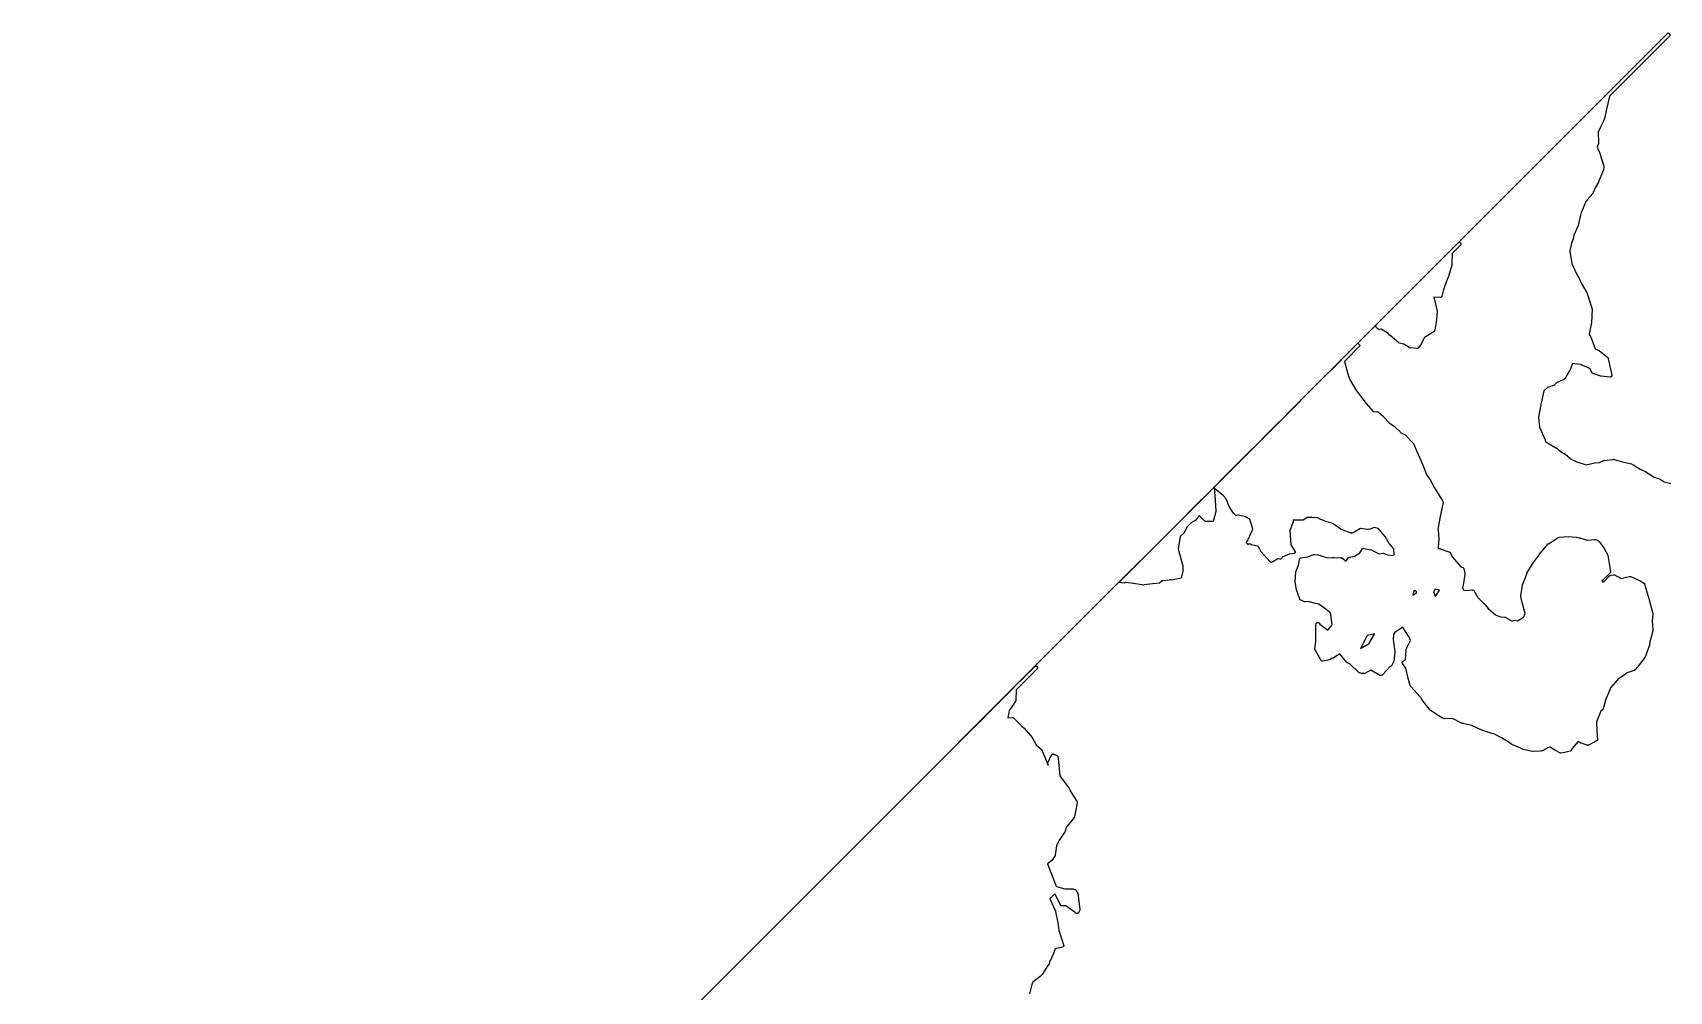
# Model space of a CAD drawing. Header units: millimetres. Extents: x 0 to 600, y 0 to 900.
# Drawn here: x 382.2 to 455.8, y 743.7 to 786.7 of the extents above; entities that cross this region are included whole.
import ezdxf

# ---------------------------------------------------------------- set-up
doc = ezdxf.new("R2010")
doc.units = ezdxf.units.MM
doc.layers.add('CORTE', color=1, linetype='Continuous')
doc.layers.add('GRABADO', color=5, linetype='Continuous')

msp = doc.modelspace()

# ---------------------------------------------------------------- linework, layer by layer
at = {"layer": 'CORTE'}
msp.add_lwpolyline([(385.377, 716.387), (431.51, 762.52), (431.51, 762.52), (431.615, 762.625), (431.709, 762.719), (431.732, 762.742), (432.239, 763.249), (432.939, 763.949), (433.552, 764.562), (433.842, 764.852), (434.343, 765.353), (435.174, 766.184), (435.888, 766.898), (436.096, 767.106), (436.452, 767.462), (437.085, 768.095), (437.091, 768.101), (437.091, 768.101), (437.378, 768.388), (437.378, 768.388), (437.519, 768.529), (437.817, 768.827), (437.817, 768.827), (438.069, 769.079), (438.178, 769.188), (438.289, 769.299), (438.289, 769.299), (438.86, 769.87), (439.53, 770.54), (440.093, 771.103), (440.868, 771.878), (441.206, 772.216), (455.731, 786.741), (455.837, 786.635), (453.089, 783.886), (452.982, 783.363), (452.981, 783.362), (452.864, 782.886), (452.863, 782.883), (452.825, 782.767), (452.823, 782.762), (452.705, 782.526), (452.591, 782.278), (452.6, 781.787), (452.6, 781.782), (452.599, 781.773), (452.597, 781.766), (452.545, 781.605), (452.588, 781.486), (452.663, 781.321), (452.665, 781.317), (452.667, 781.31), (452.833, 780.74), (452.835, 780.732), (452.836, 780.722), (452.836, 780.718), (452.836, 780.713), (452.82, 780.577), (452.82, 780.569), (452.816, 780.556), (452.813, 780.551), (452.774, 780.475), (452.597, 780.036), (452.595, 780.031), (452.45, 779.773), (452.352, 779.537), (452.349, 779.53), (452.346, 779.525), (452.343, 779.521), (452.096, 779.227), (452.022, 779.119), (451.845, 778.723), (451.823, 778.656), (451.823, 778.655), (451.787, 778.543), (451.663, 778.023), (451.661, 778.019), (451.66, 778.015), (451.493, 777.625), (451.463, 777.488), (451.461, 777.482), (451.381, 777.28), (451.313, 776.917), (451.401, 776.362), (451.61, 775.906), (451.72, 775.718), (451.723, 775.713), (451.791, 775.544), (452.064, 775.085), (452.067, 775.079), (452.07, 775.071), (452.257, 774.512), (452.311, 774.317), (452.312, 774.307), (452.312, 774.299), (452.281, 773.723), (452.28, 773.719), (452.184, 773.198), (452.271, 773.025), (452.273, 773.02), (452.443, 772.539), (452.614, 772.465), (452.615, 772.465), (452.624, 772.461), (452.631, 772.455), (453.016, 772.138), (453.021, 772.132), (453.027, 772.125), (453.032, 772.118), (453.036, 772.109), (453.038, 772.101), (453.197, 771.348), (453.198, 771.34), (453.198, 771.333), (453.198, 771.33), (453.197, 771.322), (453.195, 771.314), (453.193, 771.307), (453.19, 771.3), (453.185, 771.292), (453.181, 771.288), (453.176, 771.282), (453.17, 771.277), (453.166, 771.273), (453.158, 771.268), (453.151, 771.265), (453.142, 771.262), (453.131, 771.26), (453.125, 771.26), (453.119, 771.26), (452.717, 771.303), (452.709, 771.304), (452.349, 771.422), (452.345, 771.424), (452.34, 771.426), (452.333, 771.431), (452.326, 771.436), (452.319, 771.443), (452.314, 771.45), (452.31, 771.455), (452.207, 771.646), (451.785, 771.834), (451.782, 771.835), (451.433, 771.875), (451.361, 771.664), (451.359, 771.658), (451.356, 771.653), (451.122, 771.232), (451.118, 771.225), (451.11, 771.217), (451.06, 771.17), (451.055, 771.167), (451.052, 771.164), (451.046, 771.161), (450.707, 771.006), (450.603, 770.896), (450.598, 770.891), (450.594, 770.888), (450.588, 770.884), (450.578, 770.879), (450.572, 770.878), (450.308, 770.801), (450.146, 770.646), (450.027, 770.097), (450.025, 770.09), (450.012, 770.059), (450.003, 770.015), (449.902, 769.454), (449.952, 769.016), (450.202, 768.439), (450.204, 768.433), (450.206, 768.426), (450.207, 768.421), (450.217, 768.348), (450.232, 768.345), (450.238, 768.343), (450.245, 768.34), (450.375, 768.269), (450.376, 768.269), (450.712, 768.071), (450.72, 768.066), (450.811, 767.975), (451.184, 767.733), (451.186, 767.731), (451.189, 767.729), (451.372, 767.567), (451.63, 767.459), (452.051, 767.314), (452.439, 767.402), (452.444, 767.403), (452.652, 767.424), (452.834, 767.506), (452.843, 767.509), (452.851, 767.511), (453.254, 767.565), (453.257, 767.565), (453.264, 767.567), (453.272, 767.568), (453.284, 767.568), (453.292, 767.566), (453.304, 767.563), (453.735, 767.437), (454.079, 767.358), (454.084, 767.356), (454.092, 767.353), (454.191, 767.301), (454.193, 767.3), (454.48, 767.123), (454.644, 767.045), (454.728, 767.014), (454.736, 767.011), (455.109, 766.771), (455.37, 766.671), (455.373, 766.67), (455.378, 766.668), (455.558, 766.557), (455.849, 766.474)], dxfattribs=at)
at = {"layer": 'GRABADO'}
for points in [[(445.999, 776.294), (445.847, 775.787), (445.845, 775.783), (445.82, 775.721), (445.819, 775.72), (445.755, 775.58), (445.624, 775.188), (445.553, 774.892), (445.551, 774.886), (445.548, 774.879), (445.545, 774.874), (445.542, 774.869), (445.537, 774.862), (445.529, 774.855), (445.521, 774.849), (445.512, 774.843), (445.497, 774.838), (445.486, 774.837), (445.48, 774.837), (445.188, 774.852), (445.347, 774.232), (445.348, 774.227), (445.35, 774.216), (445.349, 774.209), (445.333, 774.017), (445.333, 774.016), (445.297, 773.735), (445.237, 773.367), (445.235, 773.356), (445.229, 773.344), (445.226, 773.338), (445.22, 773.331), (445.214, 773.325), (445.208, 773.32), (445.204, 773.317), (444.919, 773.138), (444.769, 773.04), (444.588, 772.692), (444.585, 772.687), (444.499, 772.576), (444.494, 772.57), (444.484, 772.562), (444.477, 772.557), (444.471, 772.555), (444.464, 772.552), (444.458, 772.55), (444.449, 772.549), (444.442, 772.548), (444.437, 772.548), (444.102, 772.58), (444.092, 772.582), (444.083, 772.586), (444.081, 772.586), (444.076, 772.589), (443.836, 772.737), (443.636, 772.793), (443.626, 772.797), (443.62, 772.801), (443.615, 772.804), (443.222, 773.132), (443.219, 773.134), (443.133, 773.221), (442.816, 773.414), (442.733, 773.408), (442.73, 773.408), (442.722, 773.408), (442.712, 773.41), (442.703, 773.412), (442.695, 773.416), (442.686, 773.421), (442.679, 773.427), (442.598, 773.508), (442.595, 773.512), (442.593, 773.515), (442.588, 773.522), (442.584, 773.531), (442.581, 773.541), (442.579, 773.55), (442.579, 773.557), (442.579, 773.568), (442.582, 773.579), (442.584, 773.586), (442.587, 773.593), (442.592, 773.601), (442.596, 773.605), (442.599, 773.609), (446.338, 777.348), (446.444, 777.242), (446.019, 776.817), (446.001, 776.309), (446.001, 776.304), (446, 776.299), (445.999, 776.294)], [(454.675, 761.956), (454.762, 761.656), (454.895, 761.198), (454.896, 761.197), (455.041, 760.634), (455.042, 760.624), (455.042, 760.614), (455.011, 760.301), (455.046, 759.881), (455.046, 759.873), (455.045, 759.864), (455.044, 759.86), (454.916, 759.351), (454.914, 759.346), (454.888, 759.279), (454.887, 759.192), (454.887, 759.187), (454.885, 759.177), (454.707, 758.704), (454.705, 758.699), (454.701, 758.692), (454.699, 758.689), (454.594, 758.542), (454.593, 758.541), (454.379, 758.262), (454.377, 758.26), (454.227, 758.095), (454.222, 758.09), (454.216, 758.085), (454.211, 758.082), (454.206, 758.079), (454.2, 758.077), (453.89, 757.969), (453.82, 757.914), (453.471, 757.676), (453.451, 757.649), (453.14, 757.296), (453.106, 757.206), (453.106, 757.205), (452.933, 756.785), (452.81, 756.345), (452.808, 756.337), (452.801, 756.324), (452.798, 756.32), (452.794, 756.314), (452.787, 756.307), (452.782, 756.304), (452.702, 756.243), (452.534, 755.839), (452.506, 755.753), (452.53, 755.379), (452.556, 754.975), (452.556, 754.972), (452.555, 754.961), (452.552, 754.948), (452.547, 754.937), (452.541, 754.927), (452.534, 754.919), (452.528, 754.914), (452.522, 754.909), (452.516, 754.906), (452.147, 754.716), (452.142, 754.714), (452.14, 754.713), (452.133, 754.711), (452.12, 754.709), (452.108, 754.71), (452.099, 754.711), (452.094, 754.713), (451.816, 754.801), (451.81, 754.804), (451.805, 754.806), (451.683, 754.879), (451.42, 754.574), (451.375, 754.488), (451.372, 754.482), (451.367, 754.476), (451.363, 754.471), (451.356, 754.465), (451.35, 754.461), (451.344, 754.457), (451.336, 754.453), (451.071, 754.382), (451.066, 754.38), (450.909, 754.359), (450.905, 754.358), (450.901, 754.358), (450.89, 754.358), (450.876, 754.362), (450.867, 754.366), (450.639, 754.493), (450.427, 754.628), (450.314, 754.599), (450.078, 754.468), (450.074, 754.466), (450.065, 754.462), (450.058, 754.46), (449.987, 754.448), (449.983, 754.447), (449.627, 754.426), (449.619, 754.426), (449.612, 754.427), (449.609, 754.427), (449.215, 754.527), (449.208, 754.529), (449.155, 754.553), (449.062, 754.595), (448.705, 754.75), (448.698, 754.753), (448.537, 754.863), (448.236, 755.05), (447.927, 755.215), (447.806, 755.246), (447.804, 755.246), (447.618, 755.305), (447.617, 755.305), (447.357, 755.394), (447.355, 755.395), (447.191, 755.463), (447.188, 755.464), (446.904, 755.606), (446.498, 755.69), (446.494, 755.691), (446.475, 755.697), (446.466, 755.699), (446.451, 755.708), (446.444, 755.713), (446.026, 755.91), (445.693, 755.894), (445.684, 755.895), (445.67, 755.897), (445.583, 755.935), (445.384, 756.051), (445.113, 756.23), (445.04, 756.278), (445.034, 756.282), (445.025, 756.291), (444.658, 756.776), (444.606, 756.859), (444.588, 756.877), (444.138, 757.371), (444.134, 757.376), (444.127, 757.388), (444.124, 757.396), (444.123, 757.399), (444.026, 757.78), (444.025, 757.781), (443.935, 758.179), (443.785, 758.389), (443.782, 758.395), (443.78, 758.401), (443.777, 758.411), (443.775, 758.419), (443.775, 758.426), (443.775, 758.435), (443.777, 758.446), (443.779, 758.453), (443.783, 758.462), (443.79, 758.473), (443.797, 758.481), (443.804, 758.487), (443.808, 758.49), (443.811, 758.492), (443.925, 758.555), (443.944, 759.005), (443.946, 759.017), (443.95, 759.028), (444.148, 759.421), (444.08, 759.574), (443.809, 759.997), (443.778, 760.036), (443.767, 760.016), (443.762, 760.009), (443.756, 760.001), (443.751, 759.997), (443.748, 759.994), (443.441, 759.78), (443.373, 759.692), (443.366, 759.466), (443.443, 758.918), (443.444, 758.915), (443.444, 758.907), (443.443, 758.9), (443.388, 758.487), (443.387, 758.482), (443.385, 758.476), (443.382, 758.469), (443.282, 758.285), (443.279, 758.28), (443.275, 758.274), (443.27, 758.268), (443.264, 758.263), (443.258, 758.259), (443.251, 758.255), (443.245, 758.252), (443.24, 758.25), (443.235, 758.249), (443.221, 758.246), (442.903, 757.898), (442.867, 757.861), (442.863, 757.858), (442.858, 757.855), (442.854, 757.852), (442.846, 757.847), (442.835, 757.844), (442.826, 757.842), (442.816, 757.842), (442.811, 757.842), (442.803, 757.843), (442.792, 757.845), (442.785, 757.848), (442.724, 757.877), (442.722, 757.879), (442.357, 758.087), (442.084, 757.943), (442.078, 757.94), (442.071, 757.938), (442.066, 757.936), (442.059, 757.935), (442.054, 757.935), (441.962, 757.932), (441.955, 757.931), (441.941, 757.934), (441.845, 757.968), (441.836, 757.97), (441.825, 757.978), (441.819, 757.982), (441.436, 758.365), (441.308, 758.417), (441.302, 758.419), (441.287, 758.428), (441.279, 758.437), (440.97, 758.821), (440.658, 758.635), (440.653, 758.632), (440.647, 758.63), (440.639, 758.627), (440.631, 758.626), (440.624, 758.625), (440.53, 758.561), (440.525, 758.558), (440.516, 758.554), (440.508, 758.551), (440.504, 758.55), (440.204, 758.493), (440.192, 758.492), (440.177, 758.494), (440.17, 758.496), (440.163, 758.499), (440.151, 758.505), (440.143, 758.511), (440.137, 758.518), (440.132, 758.524), (440.129, 758.528), (439.85, 759), (439.846, 759.01), (439.843, 759.02), (439.842, 759.029), (439.842, 759.037), (439.842, 759.042), (439.88, 759.37), (439.886, 760.057), (439.882, 760.096), (439.882, 760.104), (439.883, 760.114), (439.896, 760.177), (439.897, 760.182), (439.9, 760.189), (439.904, 760.197), (439.907, 760.202), (439.91, 760.206), (439.915, 760.212), (439.923, 760.219), (439.928, 760.222), (439.934, 760.225), (439.943, 760.229), (439.95, 760.231), (439.956, 760.233), (439.967, 760.234), (439.977, 760.233), (439.986, 760.232), (440.001, 760.227), (440.012, 760.22), (440.015, 760.217), (440.019, 760.215), (440.028, 760.206), (440.032, 760.198), (440.059, 760.154), (440.43, 759.886), (440.62, 760.122), (440.542, 760.671), (440.232, 760.911), (440.016, 761.056), (439.813, 761.096), (439.81, 761.096), (439.547, 761.168), (439.4, 761.158), (439.397, 761.158), (439.389, 761.158), (439.378, 761.16), (439.369, 761.163), (439.211, 761.233), (439.202, 761.236), (439.189, 761.246), (439.18, 761.255), (439.175, 761.263), (439.172, 761.267), (439.169, 761.274), (439.012, 761.692), (439.01, 761.697), (439.009, 761.702), (438.957, 762.07), (438.957, 762.078), (438.957, 762.083), (438.984, 762.488), (438.986, 762.499), (438.988, 762.506), (439.103, 762.81), (439.145, 763.067), (439.145, 763.072), (439.149, 763.085), (439.152, 763.092), (439.156, 763.098), (439.163, 763.107), (439.17, 763.115), (439.179, 763.122), (439.186, 763.125), (439.192, 763.128), (439.202, 763.131), (439.532, 763.185), (439.78, 763.281), (439.787, 763.283), (439.795, 763.285), (439.804, 763.286), (439.811, 763.285), (439.968, 763.274), (439.974, 763.274), (439.979, 763.273), (439.983, 763.271), (440.128, 763.221), (440.411, 763.133), (440.663, 763.16), (440.668, 763.161), (440.677, 763.16), (440.826, 763.14), (441.012, 763.155), (441.016, 763.156), (441.025, 763.155), (441.039, 763.152), (441.047, 763.149), (441.056, 763.145), (441.252, 762.988), (441.336, 763.134), (441.34, 763.14), (441.349, 763.151), (441.359, 763.158), (441.365, 763.162), (441.375, 763.166), (441.386, 763.169), (441.388, 763.169), (441.63, 763.206), (441.867, 763.365), (441.967, 763.532), (441.973, 763.539), (441.98, 763.547), (441.985, 763.55), (441.99, 763.554), (441.997, 763.558), (442.004, 763.561), (442.01, 763.563), (442.017, 763.564), (442.024, 763.565), (442.033, 763.565), (442.04, 763.564), (442.044, 763.564), (442.36, 763.495), (442.364, 763.494), (442.367, 763.493), (442.498, 763.442), (442.74, 763.323), (442.894, 763.351), (442.899, 763.351), (442.908, 763.352), (442.917, 763.35), (442.922, 763.349), (442.929, 763.347), (443.114, 763.267), (443.333, 763.238), (443.415, 763.269), (443.393, 763.535), (443.189, 763.784), (443.186, 763.788), (442.996, 764.094), (442.687, 764.452), (442.515, 764.496), (442.335, 764.427), (442.328, 764.425), (442.318, 764.423), (442.224, 764.417), (442.219, 764.417), (442.215, 764.417), (441.9, 764.449), (441.642, 764.302), (441.639, 764.301), (441.52, 764.245), (441.515, 764.243), (441.511, 764.242), (441.504, 764.24), (441.493, 764.239), (441.483, 764.24), (441.474, 764.241), (441.466, 764.244), (441.348, 764.288), (441.348, 764.288), (441.018, 764.414), (441.012, 764.416), (441.005, 764.42), (440.671, 764.668), (440.56, 764.706), (440.384, 764.756), (440.113, 764.856), (440.108, 764.858), (440.103, 764.86), (439.974, 764.934), (439.7, 764.958), (439.491, 764.955), (439.341, 764.846), (439.335, 764.842), (439.327, 764.838), (439.324, 764.837), (439.315, 764.834), (439.303, 764.833), (438.915, 764.833), (438.911, 764.833), (438.9, 764.835), (438.893, 764.837), (438.858, 764.848), (438.866, 764.79), (438.867, 764.78), (438.865, 764.77), (438.863, 764.76), (438.711, 764.371), (438.764, 763.726), (438.94, 763.442), (438.945, 763.436), (438.949, 763.422), (438.95, 763.42), (438.952, 763.412), (438.953, 763.403), (438.953, 763.395), (438.951, 763.38), (438.947, 763.371), (438.943, 763.363), (438.94, 763.357), (438.937, 763.353), (438.931, 763.346), (438.925, 763.341), (438.92, 763.337), (438.913, 763.333), (438.904, 763.329), (438.899, 763.328), (438.892, 763.326), (438.689, 763.305), (438.368, 763.173), (438.351, 763.123), (438.349, 763.119), (438.346, 763.112), (438.341, 763.106), (438.338, 763.101), (438.33, 763.093), (438.323, 763.088), (438.319, 763.086), (438.316, 763.084), (438.306, 763.079), (438.296, 763.077), (438.291, 763.076), (438.284, 763.076), (438.274, 763.076), (438.269, 763.077), (438.174, 763.092), (437.916, 762.944), (437.909, 762.94), (437.899, 762.937), (437.891, 762.935), (437.882, 762.934), (437.876, 762.935), (437.866, 762.935), (437.855, 762.938), (437.846, 762.942), (437.838, 762.947), (437.831, 762.952), (437.825, 762.958), (437.417, 763.419), (437.415, 763.421), (437.412, 763.425), (437.408, 763.432), (437.307, 763.64), (436.983, 763.724), (436.976, 763.726), (436.964, 763.732), (436.91, 763.77), (436.877, 763.751), (436.867, 763.747), (436.858, 763.745), (436.851, 763.744), (436.845, 763.744), (436.837, 763.744), (436.821, 763.747), (436.805, 763.754), (436.789, 763.766), (436.78, 763.779), (436.775, 763.789), (436.771, 763.799), (436.769, 763.808), (436.768, 763.821), (436.77, 763.835), (436.772, 763.842), (436.775, 763.849), (436.778, 763.855), (436.826, 763.937), (436.836, 763.964), (437.044, 764.42), (436.913, 764.882), (436.721, 764.983), (436.402, 765.06), (436.335, 765.041), (436.325, 765.038), (436.314, 765.039), (436.308, 765.039), (436.299, 765.04), (436.289, 765.044), (436.279, 765.048), (436.27, 765.055), (436.19, 765.127), (436.184, 765.133), (436.179, 765.14), (435.993, 765.441), (435.989, 765.446), (435.847, 765.794), (435.718, 765.946), (435.345, 766.242), (435.332, 766.255), (435.323, 766.275), (435.321, 766.285), (435.32, 766.293), (435.32, 766.3), (435.32, 766.311), (435.323, 766.32), (435.324, 766.326), (435.329, 766.335), (435.333, 766.341), (435.336, 766.346), (435.34, 766.35), (441.772, 772.782), (441.878, 772.676), (441.17, 771.968), (441.319, 771.403), (441.372, 771.253), (441.45, 771.093), (441.72, 770.641), (441.976, 770.322), (442.141, 770.086), (442.463, 769.711), (442.659, 769.705), (442.663, 769.704), (442.672, 769.703), (442.681, 769.7), (442.687, 769.698), (442.693, 769.695), (442.701, 769.689), (442.93, 769.486), (442.933, 769.483), (443.194, 769.196), (443.405, 769.06), (443.41, 769.056), (443.73, 768.759), (443.871, 768.685), (443.877, 768.682), (443.887, 768.675), (444.27, 768.292), (444.277, 768.283), (444.281, 768.274), (444.43, 767.923), (444.574, 767.582), (444.715, 767.274), (444.716, 767.272), (444.859, 766.891), (445.029, 766.643), (445.229, 766.284), (445.585, 765.694), (445.596, 765.677), (445.599, 765.672), (445.604, 765.66), (445.606, 765.655), (445.607, 765.65), (445.612, 765.626), (445.613, 765.62), (445.613, 765.609), (445.613, 765.602), (445.612, 765.595), (445.603, 765.566), (445.472, 764.997), (445.371, 764.415), (445.38, 764.384), (445.382, 764.377), (445.411, 763.974), (445.411, 763.968), (445.38, 763.629), (445.39, 763.561), (445.39, 763.561), (445.396, 763.562), (445.402, 763.562), (445.412, 763.563), (445.473, 763.55), (445.477, 763.548), (445.872, 763.412), (445.879, 763.409), (445.887, 763.405), (445.891, 763.402), (445.897, 763.397), (445.907, 763.388), (446.037, 763.173), (446.408, 762.739), (446.494, 762.704), (446.5, 762.701), (446.507, 762.697), (446.516, 762.69), (446.526, 762.678), (446.535, 762.662), (446.591, 762.429), (446.592, 762.424), (446.592, 762.417), (446.592, 762.409), (446.592, 762.405), (446.531, 761.993), (446.53, 761.989), (446.478, 761.799), (446.515, 761.71), (446.531, 761.705), (446.534, 761.704), (446.604, 761.676), (446.932, 761.704), (446.939, 761.704), (446.948, 761.703), (446.957, 761.7), (446.968, 761.696), (446.981, 761.687), (446.99, 761.677), (446.996, 761.668), (447.167, 761.357), (447.503, 761.021), (447.505, 761.018), (447.633, 760.856), (447.973, 760.572), (448.187, 760.486), (448.378, 760.474), (448.384, 760.473), (448.393, 760.471), (448.403, 760.468), (448.723, 760.293), (448.777, 760.325), (448.786, 760.33), (448.8, 760.333), (448.811, 760.334), (448.819, 760.334), (448.825, 760.333), (448.954, 760.306), (449.18, 760.445), (449.186, 760.448), (449.192, 760.45), (449.198, 760.453), (449.225, 760.457), (449.295, 760.637), (449.171, 761.133), (449.171, 761.133), (449.105, 761.403), (449.104, 761.408), (449.103, 761.415), (449.103, 761.423), (449.104, 761.429), (449.178, 761.912), (449.18, 761.919), (449.182, 761.924), (449.309, 762.256), (449.387, 762.459), (449.389, 762.465), (449.393, 762.472), (449.651, 762.881), (449.68, 762.928), (449.682, 762.931), (449.907, 763.235), (449.989, 763.36), (449.992, 763.364), (449.997, 763.37), (450.003, 763.375), (450.007, 763.378), (450.017, 763.385), (450.338, 763.761), (450.342, 763.765), (450.348, 763.77), (450.355, 763.775), (450.363, 763.78), (450.369, 763.782), (450.374, 763.784), (450.402, 763.792), (450.589, 763.917), (450.779, 764.046), (450.783, 764.048), (450.787, 764.051), (450.825, 764.066), (450.832, 764.068), (450.843, 764.07), (451.234, 764.092), (451.239, 764.092), (451.602, 764.065), (451.607, 764.064), (451.613, 764.063), (451.676, 764.045), (451.732, 764.042), (451.736, 764.042), (451.742, 764.041), (451.747, 764.039), (452.11, 763.926), (452.435, 763.961), (452.448, 763.961), (452.46, 763.958), (452.549, 763.928), (452.554, 763.926), (452.561, 763.922), (452.612, 763.891), (452.616, 763.888), (452.62, 763.885), (452.626, 763.879), (452.629, 763.875), (452.842, 763.588), (452.845, 763.584), (453.022, 763.263), (453.024, 763.258), (453.025, 763.254), (453.027, 763.247), (453.147, 762.523), (453.148, 762.514), (453.146, 762.496), (453.142, 762.484), (453.138, 762.476), (453.134, 762.47), (453.131, 762.467), (453.128, 762.462), (452.809, 762.143), (452.805, 762.14), (452.799, 762.135), (452.791, 762.131), (452.786, 762.129), (452.781, 762.127), (452.753, 762.119), (452.759, 762.064), (452.785, 762.065), (452.791, 762.065), (452.795, 762.065), (452.837, 762.06), (453.116, 762.339), (453.12, 762.342), (453.127, 762.348), (453.134, 762.351), (453.14, 762.354), (453.147, 762.356), (453.151, 762.358), (453.274, 762.377), (453.279, 762.377), (453.286, 762.378), (453.293, 762.377), (453.3, 762.376), (453.309, 762.373), (453.316, 762.37), (453.622, 762.203), (453.86, 762.264), (454, 762.303), (454.006, 762.304), (454.013, 762.305), (454.023, 762.305), (454.032, 762.304), (454.039, 762.302), (454.161, 762.26), (454.165, 762.258), (454.505, 762.088), (454.509, 762.086), (454.644, 761.997), (454.65, 761.993), (454.662, 761.981), (454.669, 761.969), (454.673, 761.961), (454.675, 761.956)], [(434.899, 764.777), (434.634, 765.042), (434.486, 764.828), (434.299, 764.726), (434.085, 764.512), (433.96, 764.268), (433.784, 764.092), (433.696, 763.543), (433.708, 763.484), (433.901, 762.775), (433.898, 762.53), (433.825, 762.222), (433.402, 762.132), (433.344, 762.161), (433.292, 762.14), (432.968, 762.11), (432.851, 761.994), (432.54, 761.965), (432.167, 761.926), (432.131, 761.907), (432.059, 761.918), (431.676, 761.979), (431.321, 762.023), (431.277, 761.997), (431.023, 762.033), (435.311, 766.321), (435.375, 765.502), (435.381, 765.219), (435.264, 764.778), (435.089, 764.777), (434.899, 764.777)], [(444.363, 761.65), (444.29, 761.66), (444.251, 761.457), (444.389, 761.547), (444.409, 761.554), (444.419, 761.616), (444.363, 761.65)], [(445.446, 761.689), (445.256, 761.722), (445.18, 761.608), (445.255, 761.413), (445.26, 761.41), (445.265, 761.42), (445.446, 761.689)], [(442.263, 759.276), (442.52, 759.713), (442.519, 759.716), (442.193, 759.643), (442.105, 759.466), (441.896, 759.06), (442.18, 759.229), (442.263, 759.276)]]:
    msp.add_lwpolyline(points, close=True, dxfattribs=at)
msp.add_lwpolyline([(382.166, 713.176), (419.81, 750.82), (419.81, 750.82), (419.931, 750.941), (420.034, 751.044), (420.058, 751.069), (420.614, 751.624), (421.38, 752.391), (422.052, 753.062), (422.369, 753.379), (422.918, 753.928), (423.828, 754.838), (424.61, 755.62), (424.838, 755.848), (425.229, 756.239), (425.922, 756.932), (425.928, 756.938), (425.928, 756.938), (426.243, 757.253), (426.243, 757.253), (426.397, 757.408), (426.723, 757.733), (426.723, 757.733), (427, 758.01), (427.119, 758.129), (427.24, 758.25), (427.244, 758.254), (427.248, 758.257), (427.257, 758.262), (427.257, 758.262), (427.265, 758.265), (427.268, 758.266), (427.274, 758.268), (427.284, 758.27), (427.29, 758.27), (427.301, 758.27), (427.312, 758.267), (427.32, 758.265), (427.332, 758.258), (427.341, 758.251), (427.347, 758.245), (427.354, 758.236), (427.361, 758.224), (427.363, 758.216), (427.366, 758.204), (427.366, 758.194), (427.366, 758.188), (427.364, 758.178), (427.362, 758.172), (427.361, 758.169), (427.358, 758.161), (427.353, 758.152), (427.35, 758.148), (427.346, 758.144), (426.913, 757.711), (426.434, 757.232), (426.434, 757.232), (426.403, 757.201), (426.394, 756.733), (426.394, 756.728), (426.392, 756.719), (426.389, 756.71), (426.385, 756.7), (426.381, 756.693), (426.206, 756.446), (426.085, 756.272), (426.031, 755.946), (426.224, 755.964), (426.228, 755.964), (426.236, 755.964), (426.246, 755.962), (426.252, 755.96), (426.256, 755.959), (426.264, 755.955), (426.272, 755.95), (426.279, 755.945), (426.639, 755.584), (426.766, 755.482), (426.771, 755.477), (427.12, 755.067), (427.123, 755.063), (427.127, 755.057), (427.303, 754.725), (427.548, 754.529), (427.554, 754.523), (427.56, 754.514), (427.566, 754.505), (427.823, 753.852), (427.841, 753.819), (427.825, 753.858), (427.822, 753.864), (427.82, 753.875), (427.819, 753.884), (427.819, 753.899), (427.823, 753.91), (427.824, 753.913), (427.825, 753.916), (428, 754.283), (428.004, 754.289), (428.01, 754.297), (428.018, 754.305), (428.024, 754.31), (428.03, 754.313), (428.034, 754.315), (428.041, 754.318), (428.05, 754.321), (428.064, 754.323), (428.078, 754.322), (428.085, 754.321), (428.091, 754.319), (428.173, 754.289), (428.176, 754.288), (428.233, 754.262), (428.237, 754.26), (428.245, 754.255), (428.251, 754.25), (428.257, 754.244), (428.263, 754.237), (428.269, 754.226), (428.273, 754.215), (428.275, 754.208), (428.288, 754.117), (428.288, 754.115), (428.371, 753.336), (428.433, 753.247), (428.78, 752.797), (428.784, 752.792), (428.789, 752.783), (428.874, 752.596), (429.143, 752.165), (429.146, 752.16), (429.15, 752.151), (429.153, 752.142), (429.154, 752.136), (429.155, 752.126), (429.154, 752.115), (429.091, 751.804), (429.029, 751.493), (429.027, 751.49), (429.026, 751.484), (429.022, 751.476), (429.018, 751.469), (429.014, 751.464), (428.845, 751.261), (428.662, 751.045), (428.593, 750.812), (428.591, 750.806), (428.588, 750.798), (428.584, 750.793), (428.327, 750.419), (428.3, 750.357), (428.3, 750.356), (428.218, 750.187), (428.166, 749.777), (428.165, 749.771), (428.163, 749.765), (428.161, 749.759), (428.157, 749.75), (428.024, 749.545), (428.021, 749.541), (428.014, 749.533), (428.008, 749.528), (427.815, 749.387), (427.961, 748.999), (428.201, 748.376), (428.224, 748.36), (428.591, 748.263), (428.955, 748.258), (428.961, 748.258), (428.978, 748.255), (428.988, 748.251), (429.024, 748.232), (429.035, 748.233), (429.043, 748.234), (429.06, 748.231), (429.069, 748.227), (429.08, 748.223), (429.091, 748.214), (429.097, 748.208), (429.105, 748.198), (429.17, 748.068), (429.173, 748.061), (429.174, 748.056), (429.175, 748.052), (429.275, 747.342), (429.276, 747.333), (429.275, 747.326), (429.274, 747.318), (429.271, 747.309), (429.269, 747.305), (429.225, 747.209), (429.222, 747.204), (429.219, 747.199), (429.197, 747.171), (429.192, 747.166), (429.184, 747.159), (429.175, 747.153), (429.165, 747.149), (429.154, 747.145), (429.142, 747.144), (429.136, 747.144), (429.126, 747.145), (429.113, 747.149), (429.1, 747.155), (429.089, 747.163), (429.08, 747.172), (429.075, 747.18), (429.075, 747.181), (429.063, 747.202), (428.644, 747.491), (428.449, 747.499), (428.44, 747.501), (428.431, 747.504), (428.427, 747.506), (428.422, 747.508), (428.41, 747.515), (428.401, 747.524), (428.393, 747.534), (428.144, 748.028), (427.925, 747.809), (428.174, 747.25), (428.176, 747.244), (428.177, 747.239), (428.278, 746.736), (428.279, 746.734), (428.325, 746.404), (428.539, 745.737), (428.54, 745.732), (428.541, 745.725), (428.542, 745.72), (428.542, 745.708), (428.54, 745.697), (428.537, 745.687), (428.532, 745.677), (428.527, 745.67), (428.52, 745.662), (428.511, 745.654), (428.504, 745.65), (428.501, 745.648), (428.492, 745.644), (428.156, 745.563), (428.096, 745.392), (428.094, 745.389), (427.901, 744.96), (427.889, 744.877), (427.888, 744.871), (427.886, 744.863), (427.882, 744.855), (427.878, 744.848), (427.875, 744.843), (427.869, 744.836), (427.858, 744.827), (427.85, 744.822), (427.847, 744.82), (427.834, 744.815), (427.58, 744.405), (427.575, 744.398), (427.568, 744.391), (427.564, 744.388), (427.477, 744.321), (427.161, 744.07), (427.126, 744.013), (427, 743.546)], dxfattribs=at)

doc.saveas('drawing.dxf')
